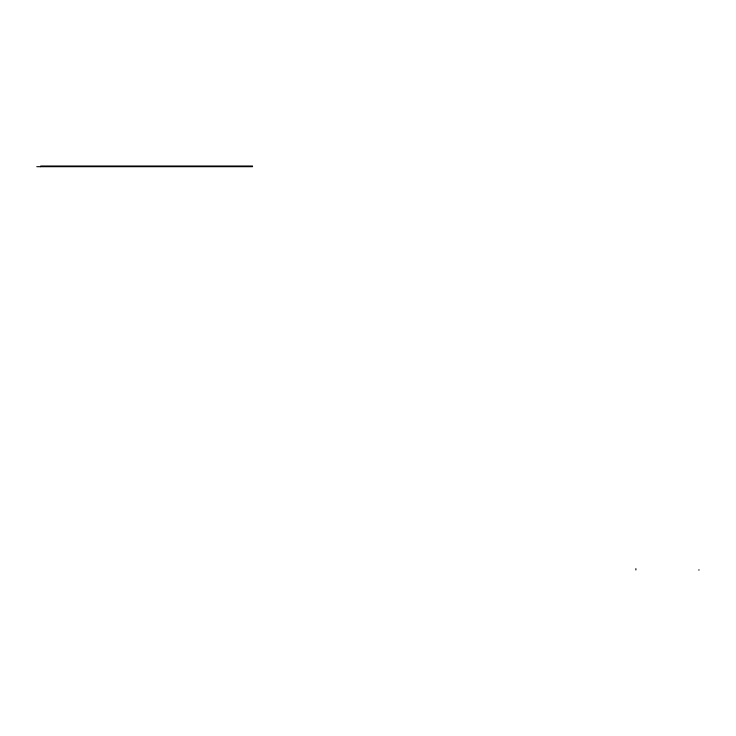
<?xml version="1.0" encoding="UTF-8"?>
<svg xmlns="http://www.w3.org/2000/svg" width="736" height="736" viewBox="0 0 736 736"><rect width="100%" height="100%" fill="white"/><g stroke="black" fill="none" stroke-linecap="round" stroke-linejoin="round"><path stroke-width="1.1" d="M635.886 569.977L635.886 568.652M698.62 569.977L699.2 569.958M36.8 166.686L252.503 166.686L252.503 166.023L40.719 166.023L40.719 166.686"/></g></svg>
